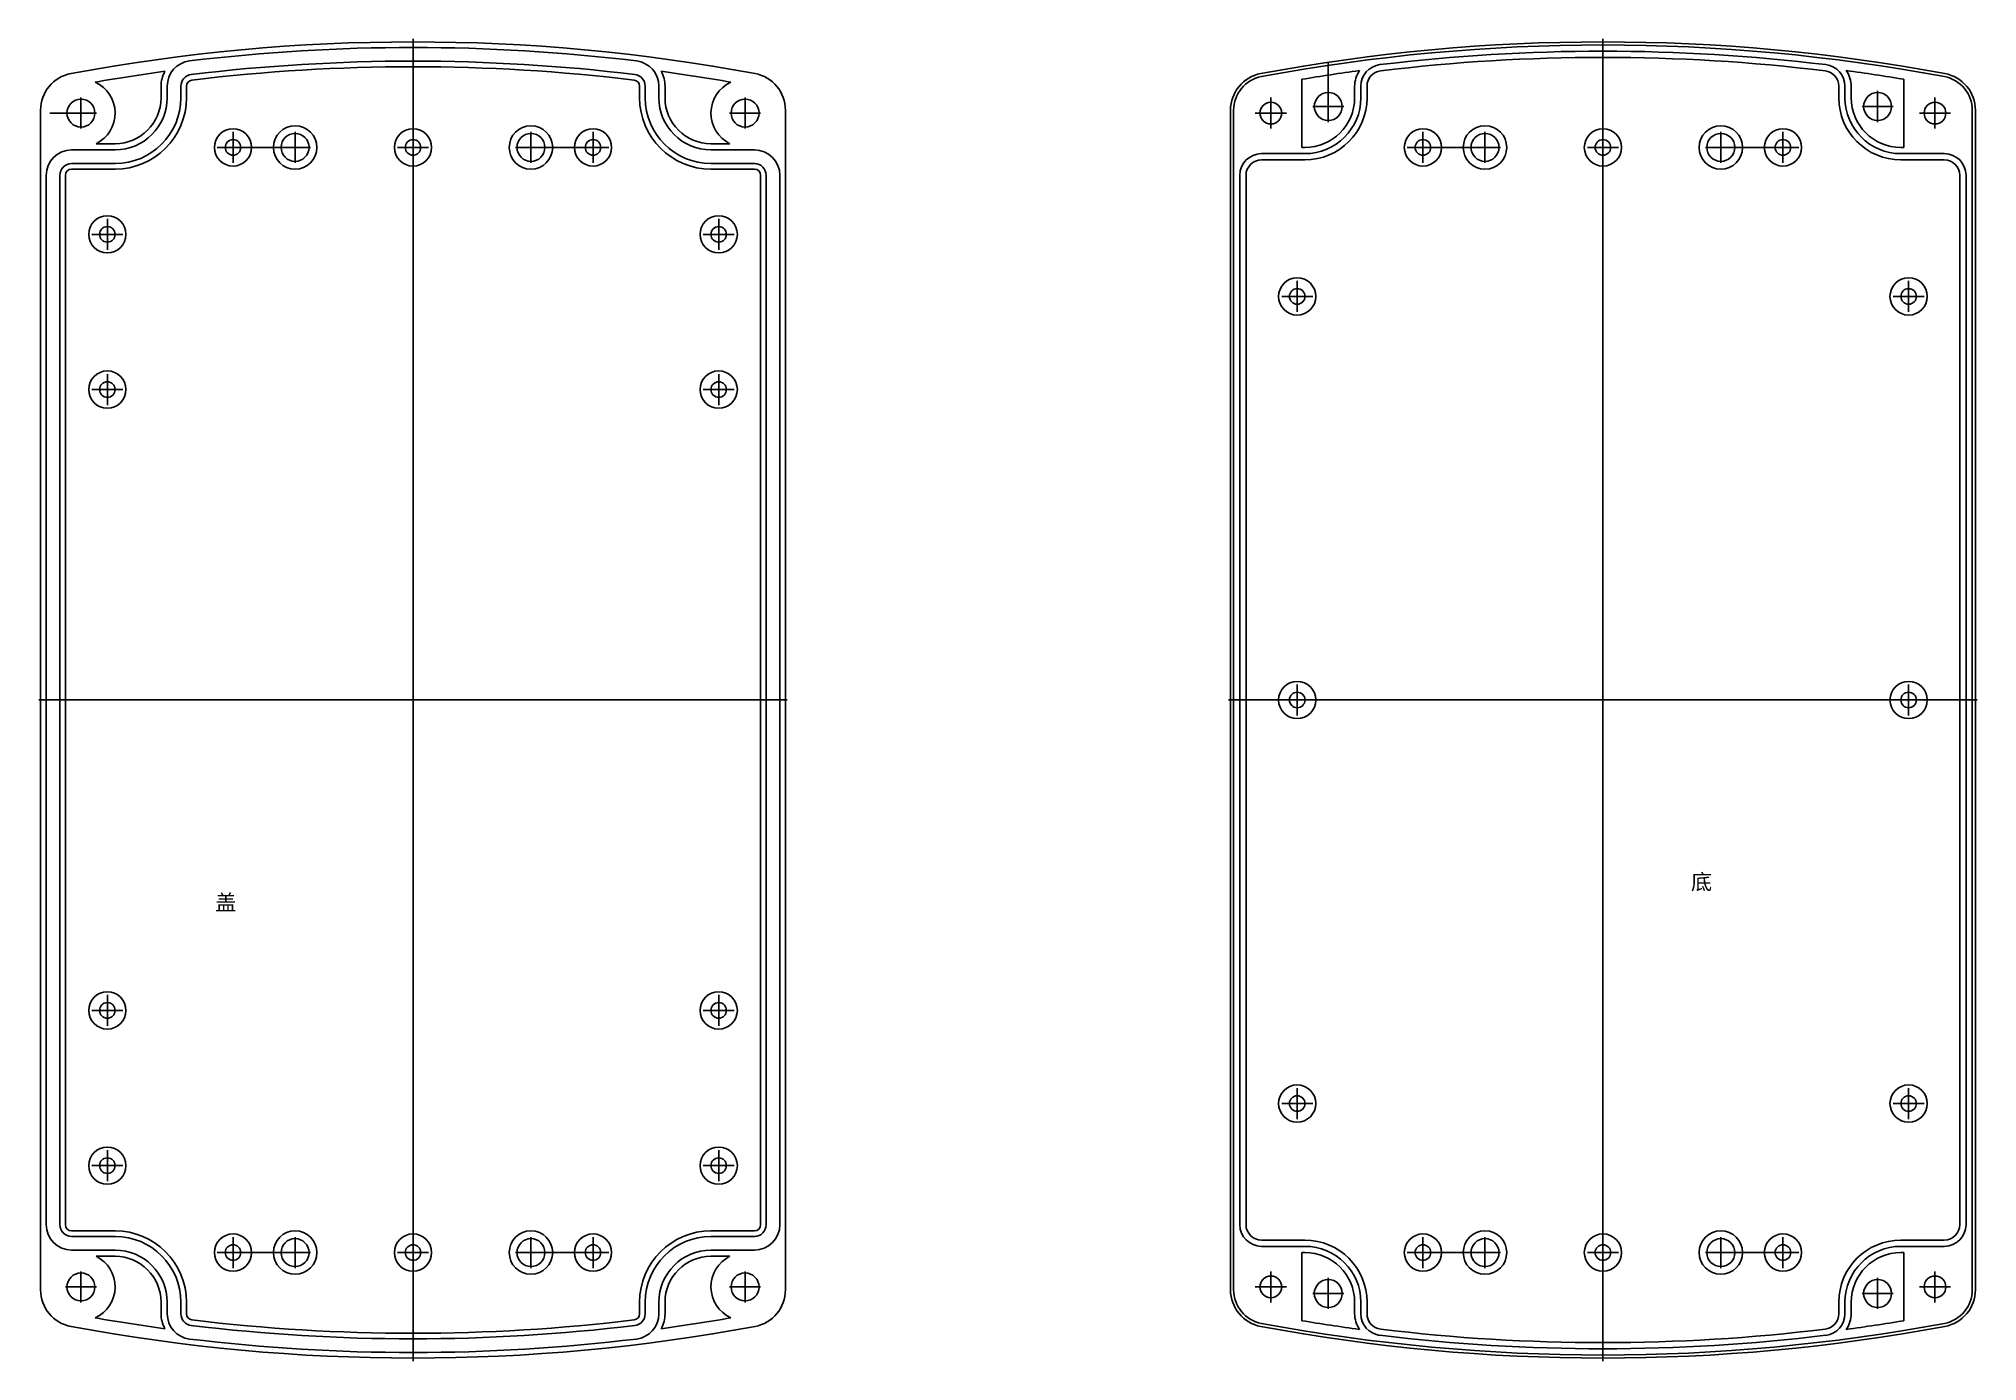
# Model space of a CAD drawing. Header units: millimetres. Extents: x 98 to 410, y -238 to -25.
import ezdxf

# ---------------------------------------------------------------- set-up
doc = ezdxf.new("R2010")
doc.units = ezdxf.units.MM

msp = doc.modelspace()

# ---------------------------------------------------------------- linework, layer by layer
for p, q in [((158.06, -238.35), (158.06, -25.35)), ((349.76, -25.35), (349.76, -238.35)), ((305.51, -38.76), (305.51, -29.18)), ((117.46, -33.03), (117.46, -34.85)), ((118.46, -32.99), (118.46, -34.85)), ((120.66, -32.99), (120.66, -34.85)), ((121.56, -32.99), (121.56, -34.85)), ((194.56, -32.99), (194.56, -34.85)), ((195.46, -32.99), (195.46, -34.85)), ((197.66, -32.99), (197.66, -34.85)), ((198.66, -33.03), (198.66, -34.85)), ((301.26, -31.87), (301.26, -42.85)), ((309.76, -33.03), (309.76, -34.85)), ((310.76, -32.99), (310.76, -34.85)), ((311.76, -32.99), (311.76, -34.85)), ((387.76, -32.99), (387.76, -34.85)), ((388.76, -32.99), (388.76, -34.85)), ((389.76, -33.03), (389.76, -34.85)), ((394.01, -38.76), (394.01, -33.76)), ((398.26, -31.87), (398.26, -42.85)), ((98.06, -36.85), (98.06, -226.85)), ((99.56, -37.32), (107.06, -37.32)), ((104.56, -39.82), (104.56, -34.82)), ((104.56, -39.82), (104.56, -34.82)), ((209.06, -37.32), (214.06, -37.32)), ((211.56, -39.82), (211.56, -34.82)), ((218.06, -36.85), (218.06, -226.85)), ((289.76, -36.85), (289.76, -226.85)), ((290.26, -36.85), (290.26, -226.85)), ((293.76, -37.32), (298.76, -37.32)), ((296.26, -39.82), (296.26, -34.82)), ((303.01, -36.26), (308.01, -36.26)), ((391.51, -36.26), (396.51, -36.26)), ((400.76, -37.32), (405.76, -37.32)), ((403.26, -39.82), (403.26, -34.82)), ((409.26, -36.85), (409.26, -226.85)), ((409.76, -36.85), (409.76, -226.85)), ((129.06, -45.35), (129.06, -40.35)), ((139.06, -45.35), (139.06, -40.35)), ((158.06, -45.35), (158.06, -40.35)), ((177.06, -45.35), (177.06, -40.35)), ((187.06, -45.35), (187.06, -40.35)), ((320.76, -45.35), (320.76, -40.35)), ((330.76, -45.35), (330.76, -40.35)), ((349.76, -45.35), (349.76, -40.35)), ((368.76, -45.35), (368.76, -40.35)), ((378.76, -45.35), (378.76, -40.35)), ((103.06, -43.25), (110.06, -43.25)), ((107.01, -42.25), (110.06, -42.25)), ((126.51, -42.85), (139.06, -42.85)), ((136.56, -42.85), (141.56, -42.85)), ((155.56, -42.85), (160.56, -42.85)), ((174.56, -42.85), (179.56, -42.85)), ((177.06, -42.85), (189.61, -42.85)), ((206.06, -42.25), (209.12, -42.25)), ((206.06, -43.25), (213.06, -43.25)), ((301.26, -42.85), (301.76, -42.85)), ((301.26, -42.85), (301.76, -42.85)), ((318.21, -42.85), (330.76, -42.85)), ((328.26, -42.85), (333.26, -42.85)), ((347.26, -42.85), (352.26, -42.85)), ((366.26, -42.85), (371.26, -42.85)), ((368.76, -42.85), (381.31, -42.85)), ((397.76, -42.85), (398.26, -42.85)), ((103.06, -45.45), (110.06, -45.45)), ((103.06, -46.35), (110.06, -46.35)), ((206.06, -45.45), (213.06, -45.45)), ((206.06, -46.35), (213.06, -46.35)), ((294.76, -43.85), (301.76, -43.85)), ((294.76, -44.85), (301.76, -44.85)), ((397.76, -43.85), (404.76, -43.85)), ((397.76, -44.85), (404.76, -44.85)), ((98.96, -47.35), (98.96, -216.35)), ((101.16, -47.35), (101.16, -216.35)), ((102.06, -47.35), (102.06, -216.35)), ((214.06, -47.35), (214.06, -216.35)), ((214.96, -47.35), (214.96, -216.35)), ((217.16, -47.35), (217.16, -216.35)), ((291.26, -47.35), (291.26, -216.35)), ((292.26, -47.35), (292.26, -216.35)), ((407.26, -47.35), (407.26, -216.35)), ((408.26, -47.35), (408.26, -216.35)), ((108.81, -59.35), (108.81, -54.35)), ((207.31, -59.35), (207.31, -54.35)), ((106.31, -56.85), (111.31, -56.85)), ((106.31, -56.85), (111.31, -56.85)), ((204.81, -56.85), (209.81, -56.85)), ((204.81, -56.85), (209.81, -56.85)), ((300.51, -69.35), (300.51, -64.35)), ((399.01, -69.35), (399.01, -64.35)), ((298.01, -66.85), (303.01, -66.85)), ((396.51, -66.85), (401.51, -66.85)), ((108.81, -84.35), (108.81, -79.35)), ((207.31, -84.35), (207.31, -79.35)), ((106.31, -81.85), (111.31, -81.85)), ((106.31, -81.85), (111.31, -81.85)), ((106.31, -81.85), (111.31, -81.85)), ((204.81, -81.85), (209.81, -81.85)), ((204.81, -81.85), (209.81, -81.85)), ((204.81, -81.85), (209.81, -81.85)), ((300.51, -134.35), (300.51, -129.35)), ((399.01, -134.35), (399.01, -129.35)), ((218.36, -131.85), (97.76, -131.85)), ((218.36, -131.85), (97.76, -131.85)), ((410.06, -131.85), (289.46, -131.85)), ((410.06, -131.85), (289.46, -131.85)), ((298.31, -131.85), (303.31, -131.85)), ((396.51, -131.85), (401.51, -131.85)), ((108.81, -184.35), (108.81, -179.35)), ((207.31, -184.35), (207.31, -179.35)), ((106.31, -181.85), (111.31, -181.85)), ((106.31, -181.85), (111.31, -181.85)), ((106.31, -181.85), (111.31, -181.85)), ((204.81, -181.85), (209.81, -181.85)), ((204.81, -181.85), (209.81, -181.85)), ((204.81, -181.85), (209.81, -181.85)), ((300.51, -199.35), (300.51, -194.35)), ((399.01, -199.35), (399.01, -194.35)), ((298.01, -196.85), (303.01, -196.85)), ((396.51, -196.85), (401.51, -196.85)), ((108.81, -209.35), (108.81, -204.35)), ((207.31, -209.35), (207.31, -204.35)), ((106.31, -206.85), (111.31, -206.85)), ((106.31, -206.85), (111.31, -206.85)), ((204.81, -206.85), (209.81, -206.85)), ((204.81, -206.85), (209.81, -206.85)), ((110.06, -217.35), (103.06, -217.35)), ((110.06, -218.25), (103.06, -218.25)), ((129.06, -223.35), (129.06, -218.35)), ((139.06, -223.35), (139.06, -218.35)), ((158.06, -223.35), (158.06, -218.35)), ((177.06, -223.35), (177.06, -218.35)), ((187.06, -223.35), (187.06, -218.35)), ((213.06, -217.35), (206.06, -217.35)), ((213.06, -218.25), (206.06, -218.25)), ((320.76, -223.35), (320.76, -218.35)), ((330.76, -223.35), (330.76, -218.35)), ((349.76, -223.35), (349.76, -218.35)), ((368.76, -223.35), (368.76, -218.35)), ((378.76, -223.35), (378.76, -218.35)), ((110.06, -220.45), (103.06, -220.45)), ((110.06, -221.45), (107.01, -221.45)), ((126.51, -220.85), (139.06, -220.85)), ((136.56, -220.85), (141.56, -220.85)), ((155.56, -220.85), (160.56, -220.85)), ((174.56, -220.85), (179.56, -220.85)), ((177.06, -220.85), (189.61, -220.85)), ((213.06, -220.45), (206.06, -220.45)), ((209.12, -221.45), (206.06, -221.45)), ((301.76, -218.85), (294.76, -218.85)), ((301.76, -219.85), (294.76, -219.85)), ((301.76, -220.85), (301.26, -220.85)), ((301.26, -220.85), (301.26, -231.83)), ((318.21, -220.85), (330.76, -220.85)), ((328.26, -220.85), (333.26, -220.85)), ((347.26, -220.85), (352.26, -220.85)), ((366.26, -220.85), (371.26, -220.85)), ((368.76, -220.85), (381.31, -220.85)), ((404.76, -218.85), (397.76, -218.85)), ((404.76, -219.85), (397.76, -219.85)), ((398.26, -220.85), (397.76, -220.85)), ((398.26, -220.85), (398.26, -231.83)), ((104.56, -228.88), (104.56, -223.88)), ((211.56, -228.88), (211.56, -223.88)), ((296.26, -228.88), (296.26, -223.88)), ((403.26, -228.88), (403.26, -223.88)), ((102.06, -226.38), (107.06, -226.38)), ((209.06, -226.38), (214.06, -226.38)), ((293.76, -226.38), (298.76, -226.38)), ((303.01, -227.44), (308.01, -227.44)), ((305.51, -229.94), (305.51, -224.94)), ((391.51, -227.44), (396.51, -227.44)), ((394.01, -229.94), (394.01, -224.94)), ((400.76, -226.38), (405.76, -226.38)), ((117.46, -228.85), (117.46, -230.67)), ((118.46, -228.85), (118.46, -230.71)), ((120.66, -228.85), (120.66, -230.71)), ((121.56, -228.85), (121.56, -230.71)), ((194.56, -228.85), (194.56, -230.71)), ((195.46, -228.85), (195.46, -230.71)), ((197.66, -228.85), (197.66, -230.71)), ((198.66, -228.85), (198.66, -230.67)), ((309.76, -228.85), (309.76, -230.67)), ((310.76, -228.85), (310.76, -230.71)), ((311.76, -228.85), (311.76, -230.71)), ((387.76, -228.85), (387.76, -230.71)), ((388.76, -228.85), (388.76, -230.71)), ((389.76, -228.85), (389.76, -230.67))]:
    msp.add_line(p, q)
for centre, radius in [((305.51, -36.26), 2.25), ((394.01, -36.26), 2.25), ((104.56, -37.32), 2.25), ((211.56, -37.32), 2.25), ((296.26, -37.32), 1.75), ((403.26, -37.32), 1.75), ((129.06, -42.85), 3), ((139.06, -42.85), 3.5), ((158.06, -42.85), 3), ((177.06, -42.85), 3.5), ((187.06, -42.85), 3), ((320.76, -42.85), 3), ((330.76, -42.85), 3.5), ((349.76, -42.85), 3), ((368.76, -42.85), 3.5), ((378.76, -42.85), 3), ((129.06, -42.85), 1.25), ((139.06, -42.85), 2.25), ((158.06, -42.85), 1.25), ((177.06, -42.85), 2.25), ((187.06, -42.85), 1.25), ((320.76, -42.85), 1.25), ((330.76, -42.85), 2.25), ((349.76, -42.85), 1.25), ((368.76, -42.85), 2.25), ((378.76, -42.85), 1.25), ((108.81, -56.85), 3), ((108.81, -56.85), 1.25), ((207.31, -56.85), 3), ((207.31, -56.85), 1.25), ((300.51, -66.85), 3), ((399.01, -66.85), 3), ((300.51, -66.85), 1.25), ((399.01, -66.85), 1.25), ((108.81, -81.85), 3), ((108.81, -81.85), 1.25), ((207.31, -81.85), 3), ((207.31, -81.85), 1.25), ((300.51, -131.85), 3), ((300.51, -131.85), 1.25), ((399.01, -131.85), 3), ((399.01, -131.85), 1.25), ((108.81, -181.85), 3), ((108.81, -181.85), 1.25), ((207.31, -181.85), 3), ((207.31, -181.85), 1.25), ((300.51, -196.85), 3), ((300.51, -196.85), 1.25), ((399.01, -196.85), 3), ((399.01, -196.85), 1.25), ((108.81, -206.85), 3), ((108.81, -206.85), 1.25), ((207.31, -206.85), 3), ((207.31, -206.85), 1.25), ((129.06, -220.85), 3), ((139.06, -220.85), 3.5), ((139.06, -220.85), 2.25), ((158.06, -220.85), 3), ((177.06, -220.85), 3.5), ((177.06, -220.85), 2.25), ((187.06, -220.85), 3), ((320.76, -220.85), 3), ((330.76, -220.85), 3.5), ((330.76, -220.85), 2.25), ((349.76, -220.85), 3), ((368.76, -220.85), 3.5), ((368.76, -220.85), 2.25), ((378.76, -220.85), 3), ((129.06, -220.85), 1.25), ((158.06, -220.85), 1.25), ((187.06, -220.85), 1.25), ((320.76, -220.85), 1.25), ((349.76, -220.85), 1.25), ((378.76, -220.85), 1.25), ((104.56, -226.38), 2.25), ((211.56, -226.38), 2.25), ((296.26, -226.38), 1.75), ((403.26, -226.38), 1.75), ((305.51, -227.44), 2.25), ((394.01, -227.44), 2.25)]:
    msp.add_circle(centre, radius)
for centre, radius, start, end in [((158.06, -325.85), 300, 79.4162, 100.5838), ((158.06, -325.85), 299.1, 83.0883, 96.9117), ((349.76, -325.85), 300, 79.4162, 100.5838), ((349.76, -325.85), 299.5, 79.4162, 100.5838), ((349.76, -325.85), 298.5, 83.0883, 96.9117), ((104.06, -36.85), 6, 100.5838, 180), ((158.36, -325.85), 298, 97.7674, 99.9497), ((122.56, -33.03), 5.1, 151.338, 180), ((122.56, -32.99), 4.1, 96.9117, 180), ((122.56, -32.99), 1.9, 96.9117, 180), ((158.06, -325.85), 296.9, 83.0883, 96.9117), ((158.06, -325.85), 296, 83.0883, 96.9117), ((193.56, -32.99), 1.9, 0, 83.0883), ((193.56, -32.99), 4.1, 0, 83.0883), ((157.76, -325.85), 298, 80.0503, 82.2326), ((193.56, -33.03), 5.1, 0, 28.662), ((212.06, -36.85), 6, 0, 79.4162), ((295.76, -36.85), 6, 100.5838, 180), ((350.06, -325.85), 298, 97.6185, 99.4251), ((314.26, -33.03), 4.5, 145.4849, 180), ((314.26, -32.99), 3.5, 96.9117, 180), ((314.26, -32.99), 2.5, 96.9117, 180), ((349.76, -325.85), 297.5, 83.0883, 96.9117), ((385.26, -32.99), 2.5, 0, 83.0883), ((385.26, -32.99), 3.5, 0, 83.0883), ((385.26, -33.03), 4.5, 0, 34.5151), ((349.46, -325.85), 298, 80.5749, 82.3815), ((403.76, -36.85), 6, 0, 79.4162), ((104.56, -37.32), 5.5, 296.3871, 65.158), ((122.56, -32.99), 1, 96.9117, 180), ((193.56, -32.99), 1, 0, 83.0883), ((211.56, -37.32), 5.5, 114.842, 243.6129), ((295.76, -36.85), 5.5, 100.5838, 180), ((403.76, -36.85), 5.5, 0, 79.4162), ((110.06, -34.85), 8.4, 270, 360), ((110.06, -34.85), 10.6, 270, 360), ((110.06, -34.85), 11.5, 270, 360), ((110.06, -34.85), 7.4, 270, 360), ((206.06, -34.85), 11.5, 180, 270), ((206.06, -34.85), 10.6, 180, 270), ((206.06, -34.85), 8.4, 180, 270), ((206.06, -34.85), 7.4, 180, 270), ((301.76, -34.85), 10, 270, 360), ((301.76, -34.85), 9, 270, 360), ((301.76, -34.85), 8, 270, 360), ((397.76, -34.85), 10, 180, 270), ((397.76, -34.85), 9, 180, 270), ((397.76, -34.85), 8, 180, 270), ((103.06, -47.35), 4.1, 90, 180), ((213.06, -47.35), 4.1, 0, 90), ((103.06, -47.35), 1.9, 90, 180), ((103.06, -47.35), 1, 90, 180), ((213.06, -47.35), 1.9, 0, 90), ((213.06, -47.35), 1, 0, 90), ((294.76, -47.35), 3.5, 90, 180), ((294.76, -47.35), 2.5, 90, 180), ((404.76, -47.35), 3.5, 0, 90), ((404.76, -47.35), 2.5, 0, 90), ((103.06, -216.35), 4.1, 180, 270), ((103.06, -216.35), 1.9, 180, 270), ((103.06, -216.35), 1, 180, 270), ((110.06, -228.85), 11.5, 0, 90), ((110.06, -228.85), 10.6, 0, 90), ((206.06, -228.85), 11.5, 90, 180), ((206.06, -228.85), 10.6, 90, 180), ((213.06, -216.35), 4.1, 270, 0), ((213.06, -216.35), 1.9, 270, 0), ((213.06, -216.35), 1, 270, 0), ((294.76, -216.35), 3.5, 180, 270), ((294.76, -216.35), 2.5, 180, 270), ((404.76, -216.35), 2.5, 270, 0), ((404.76, -216.35), 3.5, 270, 0), ((104.56, -226.38), 5.5, 294.842, 63.6129), ((110.06, -228.85), 8.4, 0, 90), ((110.06, -228.85), 7.4, 0, 90), ((206.06, -228.85), 8.4, 90, 180), ((206.06, -228.85), 7.4, 90, 180), ((211.56, -226.38), 5.5, 116.3871, 245.158), ((301.76, -228.85), 10, 0, 90), ((301.76, -228.85), 9, 0, 90), ((301.76, -228.85), 8, 0, 90), ((397.76, -228.85), 10, 90, 180), ((397.76, -228.85), 9, 90, 180), ((397.76, -228.85), 8, 90, 180), ((104.06, -226.85), 6, 180, 259.4162), ((212.06, -226.85), 6, 280.5838, 0), ((295.76, -226.85), 6, 180, 259.4162), ((295.76, -226.85), 5.5, 180, 259.4162), ((403.76, -226.85), 5.5, 280.5838, 0), ((403.76, -226.85), 6, 280.5838, 0), ((122.56, -230.67), 5.1, 180, 208.662), ((122.56, -230.71), 4.1, 180, 263.0883), ((122.56, -230.71), 1.9, 180, 263.0883), ((122.56, -230.71), 1, 180, 263.0883), ((193.56, -230.71), 1, 276.9117, 0), ((193.56, -230.71), 1.9, 276.9117, 0), ((193.56, -230.71), 4.1, 276.9117, 0), ((193.56, -230.67), 5.1, 331.338, 0), ((314.26, -230.67), 4.5, 180, 214.5151), ((314.26, -230.71), 3.5, 180, 263.0883), ((314.26, -230.71), 2.5, 180, 263.0883), ((385.26, -230.71), 2.5, 276.9117, 0), ((385.26, -230.71), 3.5, 276.9117, 0), ((385.26, -230.67), 4.5, 325.4849, 0), ((158.06, 62.15), 300, 259.4162, 280.5838), ((158.36, 62.15), 298, 260.0503, 262.2326), ((158.06, 62.15), 296.9, 263.0883, 276.9117), ((158.06, 62.15), 296, 263.0883, 276.9117), ((157.76, 62.15), 298, 277.7674, 279.9497), ((349.76, 62.15), 300, 259.4162, 280.5838), ((349.76, 62.15), 299.5, 259.4162, 280.5838), ((350.06, 62.15), 298, 260.5749, 262.3815), ((349.76, 62.15), 298.5, 263.0883, 276.9117), ((349.76, 62.15), 297.5, 263.0883, 276.9117), ((349.46, 62.15), 298, 277.6185, 279.4251), ((158.06, 62.15), 299.1, 263.0883, 276.9117)]:
    msp.add_arc(centre, radius, start, end)

# ---------------------------------------------------------------- texts
at = {"char_height": 2.5, "attachment_point": 1}
for s, insert, width in [('{\\fSimSun|b0|i0|c134|p54;底}', (363.94, -159.9), 43.6273), ('{\\fSimSun|b0|i0|c134|p54;盖}', (126.19, -163.2), 22.1486)]:
    msp.add_mtext(s, dxfattribs=dict(at, insert=insert, width=width))

doc.saveas('drawing.dxf')
